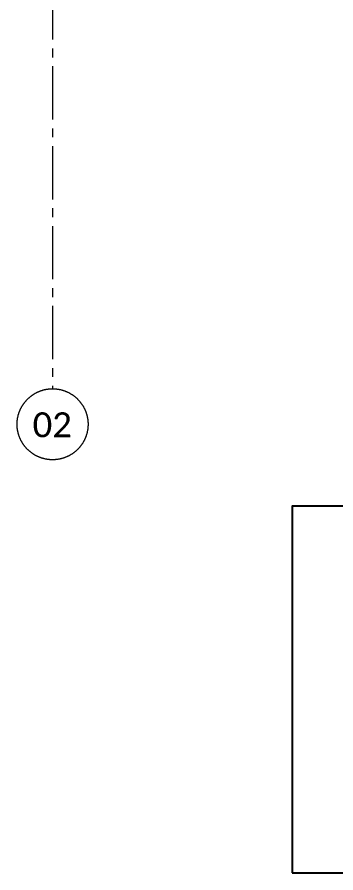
# Model space of a CAD drawing. Header units: millimetres. Extents: x -967280 to 3852, y 2833 to 1955156.
# Drawn here: x -532729 to -528235, y 365795 to 377844 of the extents above; entities that cross this region are included whole.
import ezdxf

# ---------------------------------------------------------------- set-up
doc = ezdxf.new("R2010")
doc.units = ezdxf.units.MM
doc.header["$LTSCALE"] = 1000
doc.linetypes.add('Columns_Structural070816$0$CENTER2', pattern=[1.125, 0.75, -0.125, 0.125, -0.125])
doc.linetypes.add('HRZN_Line-Ptrn-Sold', pattern=[9144001, 9144000, -1])
doc.layers.add('_N-DIM 3', color=7, linetype='Continuous')
doc.layers.add('S -Beams', color=2, linetype='Continuous')
doc.layers.add('A-AX-ATT-100', color=7, linetype='HRZN_Line-Ptrn-Sold', lineweight=18)
doc.layers.add('ST-000-AXIS', color=9, linetype='Columns_Structural070816$0$CENTER2', lineweight=9)
doc.styles.add('Calibri_2', font='calibri.ttf', dxfattribs={"height": 300})

# ---------------------------------------------------------------- blocks, each defined once
blk = doc.blocks.new('Grid - HRZN_G-Datm-Grid-Head-1554275-FIRST FLOOR FFL_1_')
at = {"layer": 'A-AX-ATT-100'}
blk.add_circle((0, 3.17e-14), 5.000000000000004, dxfattribs=at)
blk = doc.blocks.new('AXES-00')
at = {"layer": 'ST-000-AXIS'}
blk.add_line((525498.869361798, 750979.5780758983), (525498.869361798, 695813.8320931441), dxfattribs=at)
at = {"layer": 'A-AX-ATT-100', "xscale": 99.99999999999993, "yscale": 99.99999999999993, "zscale": 99.99999999999993, "rotation": 180}
blk.add_blockref('Grid - HRZN_G-Datm-Grid-Head-1554275-FIRST FLOOR FFL_1_', (525498.869361798, 695313.8320931441), dxfattribs=at)
at = {"layer": 'A-AX-ATT-100', "linetype": 'Continuous', "lineweight": 13, "insert": (525217.991431315, 695481.7657777185), "char_height": 349.9999999999996, "width": 673.4174999999993, "attachment_point": 1, "style": 'Calibri_2'}
blk.add_mtext('02', dxfattribs=at)

msp = doc.modelspace()

# ---------------------------------------------------------------- linework, layer by layer
at = {"layer": 'S -Beams'}
msp.add_lwpolyline([(-528851.1789708139, 365794.7333306238), (-511071.1938219151, 365794.7333306238), (-511071.1938219151, 370957.5185305249), (-528851.1789708139, 370957.5185305249)], close=True, dxfattribs=at)

# ---------------------------------------------------------------- block references
at = {"layer": '_N-DIM 3', "color": 6, "linetype": 'Continuous', "ltscale": 30}
msp.add_blockref('AXES-00', (-1057727.559510303, -323202.3534958721), dxfattribs=at)

doc.saveas('drawing.dxf')
